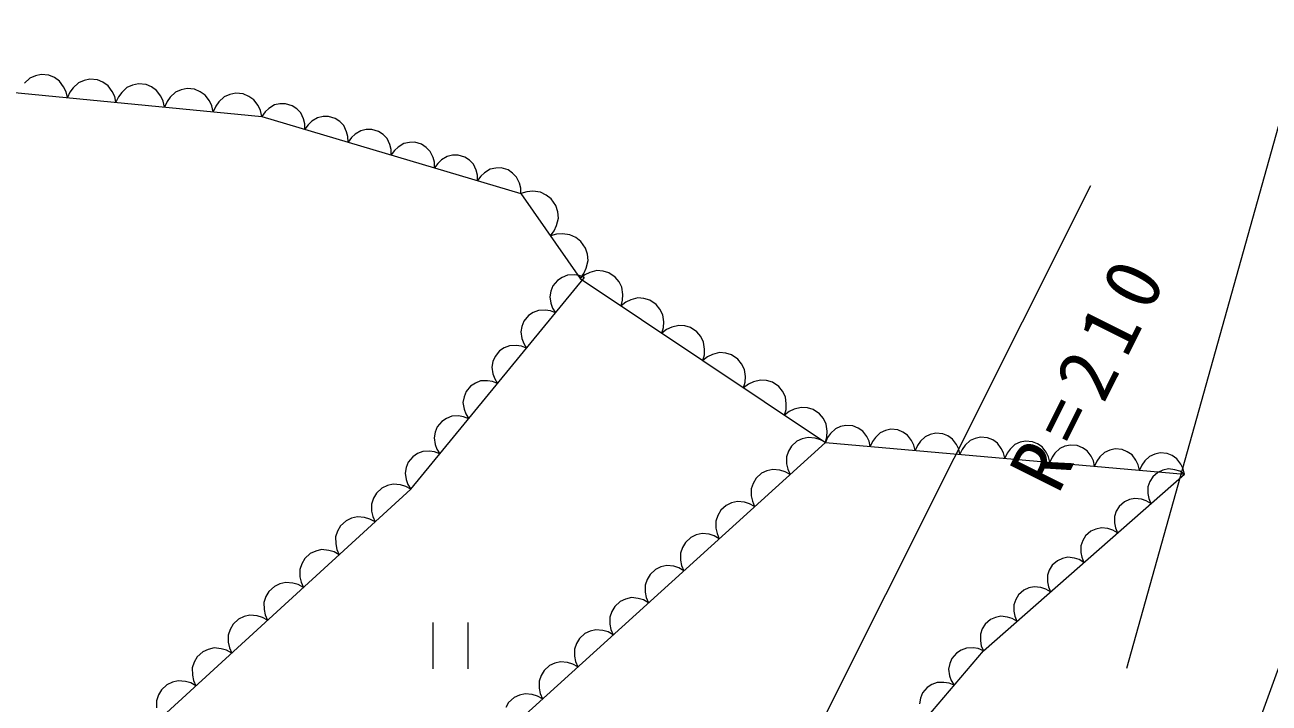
# Model space of a CAD drawing. Units: millimetres, scale not verified. Extents: x -19874 to 620126, y -204109 to 155891.
# Drawn here: x 223562 to 263895, y 68703 to 90698 of the extents above; entities that cross this region are included whole.
import ezdxf

# ---------------------------------------------------------------- set-up
doc = ezdxf.new("R2010")
doc.units = ezdxf.units.MM
doc.header["$LTSCALE"] = 1000
doc.layers.add('S-BGD', color=7, linetype='Continuous', lineweight=13)
doc.styles.add('ＭＳ ゴシック', font='')
doc.styles.get('ＭＳ ゴシック').set_extended_font_data('MS Gothic')

msp = doc.modelspace()

# ---------------------------------------------------------------- linework, layer by layer
at = {"layer": 'S-BGD'}
for p, q in [((265959, 93743), (259276, 69825)), ((218638, 88948), (231242, 87730)), ((223721, 88969), (223551, 88811)), ((223903, 89047), (223721, 88969)), ((224094, 89088), (223903, 89047)), ((224338, 89065), (224094, 89088)), ((224518, 88988), (224338, 89065)), ((224682, 88876), (224518, 88988)), ((224819, 88688), (224682, 88876)), ((225296, 88817), (225126, 88659)), ((225479, 88895), (225296, 88817)), ((225670, 88936), (225479, 88895)), ((225914, 88912), (225670, 88936)), ((226093, 88835), (225914, 88912)), ((226257, 88724), (226093, 88835)), ((227054, 88743), (226872, 88665)), ((227245, 88784), (227054, 88743)), ((227489, 88760), (227245, 88784)), ((227669, 88683), (227489, 88760)), ((224898, 88525), (224819, 88688)), ((224940, 88339), (224898, 88525)), ((225021, 88514), (224940, 88339)), ((225126, 88659), (225021, 88514)), ((226394, 88536), (226257, 88724)), ((226474, 88373), (226394, 88536)), ((226515, 88186), (226474, 88373)), ((226596, 88361), (226515, 88186)), ((226701, 88506), (226596, 88361)), ((226872, 88665), (226701, 88506)), ((227833, 88572), (227669, 88683)), ((227970, 88384), (227833, 88572)), ((228049, 88221), (227970, 88384)), ((228277, 88354), (228171, 88209)), ((228447, 88513), (228277, 88354)), ((228630, 88590), (228447, 88513)), ((228820, 88631), (228630, 88590)), ((229065, 88608), (228820, 88631)), ((229244, 88531), (229065, 88608)), ((229408, 88420), (229244, 88531)), ((229545, 88231), (229408, 88420)), ((230023, 88360), (229852, 88202)), ((230205, 88438), (230023, 88360)), ((230396, 88479), (230205, 88438)), ((230640, 88456), (230396, 88479)), ((230820, 88379), (230640, 88456)), ((230984, 88267), (230820, 88379)), ((228091, 88034), (228049, 88221)), ((228171, 88209), (228091, 88034)), ((229625, 88069), (229545, 88231)), ((229666, 87882), (229625, 88069)), ((229747, 88057), (229666, 87882)), ((229852, 88202), (229747, 88057)), ((231121, 88079), (230984, 88267)), ((231200, 87917), (231121, 88079)), ((231467, 87986), (231346, 87874)), ((231649, 88100), (231467, 87986)), ((231828, 88138), (231649, 88100)), ((232008, 88141), (231828, 88138)), ((232225, 88077), (232008, 88141)), ((232374, 87975), (232225, 88077)), ((232503, 87846), (232374, 87975)), ((231242, 87730), (231200, 87917)), ((231346, 87874), (231242, 87730)), ((231242, 87730), (239639, 85230)), ((232593, 87651), (232503, 87846)), ((232637, 87490), (232593, 87651)), ((232866, 87570), (232745, 87457)), ((233049, 87683), (232866, 87570)), ((233228, 87721), (233049, 87683)), ((233408, 87725), (233228, 87721)), ((233625, 87660), (233408, 87725)), ((233773, 87559), (233625, 87660)), ((233902, 87429), (233773, 87559)), ((232641, 87313), (232637, 87490)), ((232745, 87457), (232641, 87313)), ((233993, 87234), (233902, 87429)), ((234036, 87073), (233993, 87234)), ((234266, 87153), (234145, 87041)), ((234448, 87266), (234266, 87153)), ((234627, 87305), (234448, 87266)), ((234807, 87308), (234627, 87305)), ((235024, 87244), (234807, 87308)), ((235173, 87142), (235024, 87244)), ((235302, 87012), (235173, 87142)), ((234041, 86896), (234036, 87073)), ((234145, 87041), (234041, 86896)), ((235392, 86818), (235302, 87012)), ((235436, 86656), (235392, 86818)), ((235665, 86736), (235544, 86624)), ((235848, 86850), (235665, 86736)), ((236027, 86888), (235848, 86850)), ((236207, 86891), (236027, 86888)), ((236424, 86827), (236207, 86891)), ((236572, 86725), (236424, 86827)), ((236701, 86596), (236572, 86725)), ((235440, 86480), (235436, 86656)), ((235544, 86624), (235440, 86480)), ((236792, 86401), (236701, 86596)), ((236835, 86240), (236792, 86401)), ((237065, 86320), (236944, 86207)), ((237247, 86433), (237065, 86320)), ((237426, 86471), (237247, 86433)), ((237606, 86475), (237426, 86471)), ((237823, 86410), (237606, 86475)), ((237972, 86309), (237823, 86410)), ((236840, 86063), (236835, 86240)), ((236944, 86207), (236840, 86063)), ((238101, 86179), (237972, 86309)), ((238191, 85984), (238101, 86179)), ((238235, 85823), (238191, 85984)), ((238647, 86016), (238464, 85903)), ((238826, 86055), (238647, 86016)), ((239006, 86058), (238826, 86055)), ((239223, 85994), (239006, 86058)), ((239371, 85892), (239223, 85994)), ((238239, 85646), (238235, 85823)), ((238343, 85791), (238239, 85646)), ((238464, 85903), (238343, 85791)), ((239500, 85762), (239371, 85892)), ((239591, 85568), (239500, 85762)), ((239634, 85406), (239591, 85568)), ((238953, 47257), (258117, 85485)), ((239639, 85230), (239634, 85406)), ((239836, 85285), (239639, 85230)), ((239639, 85230), (241562, 82473)), ((240025, 85300), (239836, 85285)), ((240271, 85271), (240025, 85300)), ((240459, 85177), (240271, 85271)), ((240624, 85051), (240459, 85177)), ((240773, 84838), (240624, 85051)), ((240834, 84640), (240773, 84838)), ((240799, 84190), (240857, 84430)), ((240857, 84430), (240834, 84640)), ((240600, 83852), (240723, 84014)), ((240797, 83907), (240600, 83852)), ((240723, 84014), (240799, 84190)), ((240987, 83922), (240797, 83907)), ((241232, 83893), (240987, 83922)), ((241421, 83799), (241232, 83893)), ((241585, 83673), (241421, 83799)), ((241734, 83460), (241585, 83673)), ((241796, 83262), (241734, 83460)), ((241819, 83052), (241796, 83262)), ((241684, 82636), (241761, 82812)), ((241761, 82812), (241819, 83052)), ((242106, 82728), (241879, 82669)), ((242305, 82710), (242106, 82728)), ((242494, 82655), (242305, 82710)), ((236074, 75640), (241700, 82501)), ((240824, 82411), (240679, 82234)), ((240977, 82510), (240824, 82411)), ((241149, 82580), (240977, 82510)), ((241366, 82588), (241149, 82580)), ((241534, 82565), (241366, 82588)), ((241700, 82501), (241534, 82565)), ((241562, 82473), (241684, 82636)), ((241717, 82590), (241562, 82473)), ((241562, 82473), (249510, 77153)), ((241879, 82669), (241717, 82590)), ((242699, 82518), (242494, 82655)), ((242822, 82364), (242699, 82518)), ((242914, 82187), (242822, 82364)), ((240611, 82065), (240577, 81882)), ((240577, 81882), (240611, 81668)), ((240679, 82234), (240611, 82065)), ((242946, 81955), (242914, 82187)), ((242939, 81772), (242946, 81955)), ((240611, 81668), (240669, 81511)), ((240669, 81511), (240763, 81357)), ((242887, 81587), (242939, 81772)), ((243042, 81704), (242887, 81587)), ((243204, 81782), (243042, 81704)), ((243431, 81841), (243204, 81782)), ((243630, 81823), (243431, 81841)), ((243819, 81769), (243630, 81823)), ((244024, 81631), (243819, 81769)), ((244146, 81477), (244024, 81631)), ((244239, 81300), (244146, 81477)), ((239741, 81091), (239673, 80921)), ((239886, 81268), (239741, 81091)), ((240039, 81367), (239886, 81268)), ((240211, 81437), (240039, 81367)), ((240428, 81445), (240211, 81437)), ((240596, 81422), (240428, 81445)), ((240763, 81357), (240596, 81422)), ((244271, 81068), (244239, 81300)), ((244264, 80886), (244271, 81068)), ((268290, 81130), (263505, 67946)), ((239673, 80921), (239639, 80739)), ((239639, 80739), (239673, 80524)), ((244211, 80700), (244264, 80886)), ((244366, 80817), (244211, 80700)), ((244529, 80895), (244366, 80817)), ((244756, 80954), (244529, 80895)), ((244955, 80936), (244756, 80954)), ((245143, 80882), (244955, 80936)), ((245349, 80744), (245143, 80882)), ((245471, 80590), (245349, 80744)), ((239273, 80293), (239101, 80224)), ((239490, 80301), (239273, 80293)), ((239658, 80279), (239490, 80301)), ((239825, 80214), (239658, 80279)), ((239673, 80524), (239731, 80367)), ((239731, 80367), (239825, 80214)), ((245564, 80413), (245471, 80590)), ((245595, 80181), (245564, 80413)), ((238803, 79947), (238736, 79778)), ((238948, 80124), (238803, 79947)), ((239101, 80224), (238948, 80124)), ((245536, 79813), (245588, 79999)), ((245691, 79930), (245536, 79813)), ((245588, 79999), (245595, 80181)), ((245854, 80008), (245691, 79930)), ((246080, 80068), (245854, 80008)), ((246279, 80050), (246080, 80068)), ((246468, 79995), (246279, 80050)), ((246673, 79858), (246468, 79995)), ((246796, 79704), (246673, 79858)), ((238736, 79778), (238701, 79596)), ((238701, 79596), (238735, 79381)), ((246888, 79527), (246796, 79704)), ((246920, 79295), (246888, 79527)), ((238164, 79080), (238011, 78981)), ((238335, 79150), (238164, 79080)), ((238553, 79158), (238335, 79150)), ((238720, 79135), (238553, 79158)), ((238887, 79070), (238720, 79135)), ((238735, 79381), (238793, 79224)), ((238793, 79224), (238887, 79070)), ((246861, 78927), (246913, 79112)), ((246913, 79112), (246920, 79295)), ((247178, 79122), (247016, 79044)), ((247405, 79181), (247178, 79122)), ((247604, 79163), (247405, 79181)), ((247793, 79108), (247604, 79163)), ((247998, 78971), (247793, 79108)), ((237865, 78804), (237798, 78634)), ((238011, 78981), (237865, 78804)), ((247016, 79044), (246861, 78927)), ((248121, 78817), (247998, 78971)), ((248213, 78640), (248121, 78817)), ((237798, 78634), (237763, 78452)), ((237763, 78452), (237798, 78237)), ((248245, 78408), (248213, 78640)), ((248238, 78226), (248245, 78408)), ((248730, 78294), (248503, 78235)), ((248929, 78276), (248730, 78294)), ((249118, 78222), (248929, 78276)), ((237226, 77937), (237073, 77837)), ((237398, 78006), (237226, 77937)), ((237615, 78014), (237398, 78006)), ((237783, 77992), (237615, 78014)), ((237949, 77927), (237783, 77992)), ((237798, 78237), (237855, 78080)), ((237855, 78080), (237949, 77927)), ((248185, 78040), (248238, 78226)), ((248340, 78157), (248185, 78040)), ((248503, 78235), (248340, 78157)), ((249323, 78084), (249118, 78222)), ((249445, 77930), (249323, 78084)), ((249538, 77753), (249445, 77930)), ((236860, 77491), (236825, 77309)), ((236927, 77660), (236860, 77491)), ((237073, 77837), (236927, 77660)), ((249569, 77521), (249538, 77753)), ((249563, 77339), (249569, 77521)), ((249679, 77450), (249583, 77315)), ((249835, 77597), (249679, 77450)), ((250003, 77671), (249835, 77597)), ((250178, 77710), (250003, 77671)), ((250404, 77691), (250178, 77710)), ((250570, 77621), (250404, 77691)), ((250722, 77520), (250570, 77621)), ((250850, 77347), (250722, 77520)), ((251290, 77470), (251134, 77322)), ((251457, 77543), (251290, 77470)), ((251633, 77583), (251457, 77543)), ((251859, 77563), (251633, 77583)), ((252025, 77494), (251859, 77563)), ((252177, 77392), (252025, 77494)), ((253088, 77455), (252912, 77416)), ((253313, 77436), (253088, 77455)), ((232320, 61565), (249510, 77153)), ((236825, 77309), (236860, 77094)), ((236860, 77094), (236917, 76937)), ((248590, 77195), (248412, 77034)), ((248763, 77275), (248590, 77195)), ((248952, 77320), (248763, 77275)), ((249178, 77295), (248952, 77320)), ((249348, 77246), (249178, 77295)), ((249510, 77153), (249348, 77246)), ((249510, 77153), (249563, 77339)), ((249583, 77315), (249510, 77153)), ((249510, 77153), (261148, 76133)), ((250925, 77198), (250850, 77347)), ((250965, 77026), (250925, 77198)), ((251038, 77188), (250965, 77026)), ((251134, 77322), (251038, 77188)), ((252305, 77220), (252177, 77392)), ((252380, 77070), (252305, 77220)), ((252420, 76898), (252380, 77070)), ((252492, 77060), (252420, 76898)), ((252589, 77195), (252492, 77060)), ((252744, 77342), (252589, 77195)), ((252912, 77416), (252744, 77342)), ((253479, 77366), (253313, 77436)), ((253632, 77265), (253479, 77366)), ((253760, 77092), (253632, 77265)), ((253834, 76943), (253760, 77092)), ((254043, 77067), (253947, 76933)), ((254199, 77215), (254043, 77067)), ((254367, 77288), (254199, 77215)), ((254542, 77328), (254367, 77288)), ((254768, 77308), (254542, 77328)), ((254934, 77239), (254768, 77308)), ((255086, 77137), (254934, 77239)), ((255214, 76965), (255086, 77137)), ((255654, 77088), (255498, 76940)), ((255821, 77161), (255654, 77088)), ((255997, 77200), (255821, 77161)), ((256223, 77181), (255997, 77200)), ((256389, 77111), (256223, 77181)), ((256541, 77010), (256389, 77111)), ((257452, 77073), (257276, 77033)), ((257677, 77053), (257452, 77073)), ((257843, 76984), (257677, 77053)), ((236135, 76694), (235990, 76517)), ((236288, 76793), (236135, 76694)), ((236460, 76863), (236288, 76793)), ((236677, 76871), (236460, 76863)), ((236845, 76848), (236677, 76871)), ((237011, 76783), (236845, 76848)), ((236917, 76937), (237011, 76783)), ((248316, 76869), (248253, 76686)), ((248253, 76686), (248255, 76459)), ((248412, 77034), (248316, 76869)), ((253874, 76771), (253834, 76943)), ((253947, 76933), (253874, 76771)), ((255289, 76815), (255214, 76965)), ((255329, 76643), (255289, 76815)), ((255402, 76805), (255329, 76643)), ((255498, 76940), (255402, 76805)), ((256669, 76837), (256541, 77010)), ((256744, 76688), (256669, 76837)), ((256784, 76516), (256744, 76688)), ((256857, 76678), (256784, 76516)), ((256953, 76812), (256857, 76678)), ((257108, 76960), (256953, 76812)), ((257276, 77033), (257108, 76960)), ((257996, 76882), (257843, 76984)), ((258124, 76710), (257996, 76882)), ((258198, 76560), (258124, 76710)), ((258407, 76685), (258311, 76550)), ((258563, 76833), (258407, 76685)), ((258731, 76906), (258563, 76833)), ((258907, 76945), (258731, 76906)), ((259132, 76926), (258907, 76945)), ((259298, 76856), (259132, 76926)), ((259451, 76755), (259298, 76856)), ((259578, 76582), (259451, 76755)), ((260018, 76705), (259862, 76557)), ((260186, 76778), (260018, 76705)), ((260361, 76818), (260186, 76778)), ((260587, 76798), (260361, 76818)), ((260753, 76729), (260587, 76798)), ((260905, 76627), (260753, 76729)), ((235922, 76347), (235888, 76165)), ((235990, 76517), (235922, 76347)), ((247617, 76235), (247444, 76156)), ((247806, 76281), (247617, 76235)), ((248032, 76256), (247806, 76281)), ((248202, 76207), (248032, 76256)), ((248255, 76459), (248291, 76287)), ((248291, 76287), (248364, 76114)), ((258238, 76388), (258198, 76560)), ((258311, 76550), (258238, 76388)), ((259653, 76433), (259578, 76582)), ((259693, 76261), (259653, 76433)), ((259766, 76423), (259693, 76261)), ((259862, 76557), (259766, 76423)), ((260451, 76257), (260288, 76186)), ((260628, 76297), (260451, 76257)), ((260839, 76271), (260628, 76297)), ((260997, 76222), (260839, 76271)), ((261033, 76455), (260905, 76627)), ((261108, 76305), (261033, 76455)), ((261148, 76133), (261108, 76305)), ((235888, 76165), (235922, 75950)), ((235922, 75950), (235980, 75793)), ((247170, 75830), (247106, 75647)), ((247266, 75995), (247170, 75830)), ((247444, 76156), (247266, 75995)), ((248364, 76114), (248202, 76207)), ((254632, 70402), (261148, 76133)), ((260028, 75885), (259966, 75715)), ((260120, 76038), (260028, 75885)), ((260288, 76186), (260120, 76038)), ((261148, 76133), (260997, 76222)), ((224460, 65011), (236074, 75640)), ((234957, 75514), (234860, 75345)), ((235137, 75678), (234957, 75514)), ((235313, 75760), (235137, 75678)), ((235504, 75807), (235313, 75760)), ((235734, 75783), (235504, 75807)), ((235908, 75733), (235734, 75783)), ((236074, 75640), (235908, 75733)), ((235980, 75793), (236074, 75640)), ((247106, 75647), (247109, 75420)), ((259966, 75715), (259965, 75502)), ((259965, 75502), (259995, 75341)), ((234860, 75345), (234796, 75159)), ((234796, 75159), (234800, 74927)), ((246297, 75117), (246120, 74956)), ((246471, 75196), (246297, 75117)), ((246660, 75242), (246471, 75196)), ((246886, 75217), (246660, 75242)), ((247056, 75168), (246886, 75217)), ((247218, 75075), (247056, 75168)), ((247109, 75420), (247144, 75248)), ((247144, 75248), (247218, 75075)), ((259034, 75083), (258942, 74930)), ((259202, 75231), (259034, 75083)), ((259365, 75302), (259202, 75231)), ((259542, 75342), (259365, 75302)), ((259753, 75316), (259542, 75342)), ((259911, 75267), (259753, 75316)), ((260062, 75178), (259911, 75267)), ((259995, 75341), (260062, 75178)), ((233975, 74615), (233795, 74451)), ((234151, 74697), (233975, 74615)), ((234343, 74744), (234151, 74697)), ((234573, 74720), (234343, 74744)), ((234746, 74670), (234573, 74720)), ((234912, 74577), (234746, 74670)), ((234800, 74927), (234836, 74753)), ((234836, 74753), (234912, 74577)), ((246024, 74791), (245960, 74608)), ((246120, 74956), (246024, 74791)), ((258880, 74759), (258879, 74547)), ((258942, 74930), (258880, 74759)), ((233699, 74282), (233635, 74096)), ((233795, 74451), (233699, 74282)), ((245960, 74608), (245963, 74380)), ((245963, 74380), (245998, 74209)), ((258116, 74276), (257948, 74127)), ((258279, 74347), (258116, 74276)), ((258456, 74387), (258279, 74347)), ((258667, 74361), (258456, 74387)), ((258825, 74312), (258667, 74361)), ((258976, 74223), (258825, 74312)), ((258879, 74547), (258910, 74386)), ((258910, 74386), (258976, 74223)), ((233635, 74096), (233638, 73864)), ((233638, 73864), (233675, 73690)), ((244974, 73917), (244878, 73752)), ((245151, 74078), (244974, 73917)), ((245325, 74157), (245151, 74078)), ((245513, 74202), (245325, 74157)), ((245740, 74178), (245513, 74202)), ((245910, 74128), (245740, 74178)), ((246072, 74036), (245910, 74128)), ((245998, 74209), (246072, 74036)), ((257856, 73975), (257794, 73804)), ((257948, 74127), (257856, 73975)), ((232814, 73553), (232634, 73388)), ((232990, 73634), (232814, 73553)), ((233182, 73681), (232990, 73634)), ((233412, 73657), (233182, 73681)), ((233585, 73608), (233412, 73657)), ((233751, 73514), (233585, 73608)), ((233675, 73690), (233751, 73514)), ((244878, 73752), (244814, 73569)), ((244814, 73569), (244817, 73341)), ((257370, 73432), (257194, 73392)), ((257581, 73405), (257370, 73432)), ((257740, 73357), (257581, 73405)), ((257794, 73804), (257793, 73592)), ((257793, 73592), (257824, 73431)), ((257824, 73431), (257890, 73268)), ((232537, 73219), (232473, 73033)), ((232473, 73033), (232477, 72801)), ((232634, 73388), (232537, 73219)), ((244005, 73039), (243828, 72878)), ((244179, 73118), (244005, 73039)), ((244367, 73163), (244179, 73118)), ((244594, 73139), (244367, 73163)), ((244764, 73089), (244594, 73139)), ((244926, 72996), (244764, 73089)), ((244817, 73341), (244852, 73170)), ((244852, 73170), (244926, 72996)), ((256770, 73019), (256708, 72849)), ((256862, 73172), (256770, 73019)), ((257030, 73320), (256862, 73172)), ((257194, 73392), (257030, 73320)), ((257890, 73268), (257740, 73357)), ((232020, 72618), (231829, 72571)), ((232251, 72594), (232020, 72618)), ((232477, 72801), (232514, 72627)), ((232514, 72627), (232590, 72451)), ((243732, 72712), (243668, 72529)), ((243828, 72878), (243732, 72712)), ((256708, 72849), (256707, 72637)), ((256707, 72637), (256738, 72476)), ((231473, 72325), (231376, 72156)), ((231653, 72490), (231473, 72325)), ((231829, 72571), (231653, 72490)), ((232424, 72545), (232251, 72594)), ((232590, 72451), (232424, 72545)), ((243668, 72529), (243671, 72302)), ((243671, 72302), (243706, 72130)), ((255776, 72217), (255684, 72064)), ((255944, 72365), (255776, 72217)), ((256108, 72437), (255944, 72365)), ((256284, 72477), (256108, 72437)), ((256495, 72450), (256284, 72477)), ((256654, 72402), (256495, 72450)), ((256804, 72313), (256654, 72402)), ((256738, 72476), (256804, 72313)), ((231376, 72156), (231312, 71970)), ((231312, 71970), (231316, 71738)), ((242682, 71838), (242586, 71673)), ((242859, 71999), (242682, 71838)), ((243033, 72079), (242859, 71999)), ((243221, 72124), (243033, 72079)), ((243447, 72099), (243221, 72124)), ((243618, 72050), (243447, 72099)), ((243780, 71957), (243618, 72050)), ((243706, 72130), (243780, 71957)), ((255622, 71894), (255621, 71681)), ((255684, 72064), (255622, 71894)), ((230491, 71427), (230311, 71262)), ((230668, 71508), (230491, 71427)), ((230859, 71555), (230668, 71508)), ((231089, 71531), (230859, 71555)), ((231263, 71482), (231089, 71531)), ((231428, 71388), (231263, 71482)), ((231316, 71738), (231353, 71564)), ((231353, 71564), (231428, 71388)), ((242586, 71673), (242522, 71490)), ((242522, 71490), (242525, 71263)), ((254858, 71410), (254690, 71262)), ((255022, 71482), (254858, 71410)), ((255199, 71522), (255022, 71482)), ((255409, 71495), (255199, 71522)), ((255568, 71447), (255409, 71495)), ((255718, 71358), (255568, 71447)), ((255621, 71681), (255652, 71521)), ((255652, 71521), (255718, 71358)), ((230215, 71094), (230151, 70907)), ((230311, 71262), (230215, 71094)), ((236784, 71317), (236784, 69817)), ((237935, 69817), (237935, 71317)), ((241887, 71039), (241713, 70960)), ((242075, 71085), (241887, 71039)), ((242301, 71060), (242075, 71085)), ((242472, 71011), (242301, 71060)), ((242634, 70918), (242472, 71011)), ((242525, 71263), (242560, 71091)), ((242560, 71091), (242634, 70918)), ((254598, 71109), (254536, 70939)), ((254690, 71262), (254598, 71109)), ((230151, 70907), (230154, 70676)), ((230154, 70676), (230191, 70501)), ((241440, 70634), (241376, 70451)), ((241536, 70799), (241440, 70634)), ((241713, 70960), (241536, 70799)), ((254536, 70939), (254535, 70726)), ((254535, 70726), (254566, 70566)), ((229150, 70199), (229053, 70031)), ((229330, 70364), (229150, 70199)), ((229506, 70445), (229330, 70364)), ((229698, 70492), (229506, 70445)), ((229928, 70468), (229698, 70492)), ((230101, 70419), (229928, 70468)), ((230267, 70325), (230101, 70419)), ((230191, 70501), (230267, 70325)), ((241376, 70451), (241379, 70224)), ((241379, 70224), (241414, 70052)), ((243241, 56949), (254632, 70402)), ((253760, 70327), (253613, 70154)), ((253914, 70424), (253760, 70327)), ((254086, 70490), (253914, 70424)), ((254302, 70495), (254086, 70490)), ((254468, 70470), (254302, 70495)), ((254632, 70402), (254468, 70470)), ((254566, 70566), (254632, 70402)), ((229053, 70031), (228989, 69844)), ((228989, 69844), (228993, 69613)), ((240567, 69921), (240390, 69760)), ((240741, 70000), (240567, 69921)), ((240929, 70046), (240741, 70000)), ((241155, 70021), (240929, 70046)), ((241326, 69971), (241155, 70021)), ((241488, 69879), (241326, 69971)), ((241414, 70052), (241488, 69879)), ((253544, 69986), (253507, 69806)), ((253507, 69806), (253537, 69592)), ((253613, 70154), (253544, 69986)), ((228345, 69382), (228169, 69301)), ((228536, 69430), (228345, 69382)), ((228767, 69405), (228536, 69430)), ((228940, 69356), (228767, 69405)), ((228993, 69613), (229030, 69438)), ((229030, 69438), (229106, 69262)), ((240294, 69595), (240230, 69412)), ((240230, 69412), (240233, 69184)), ((240390, 69760), (240294, 69595)), ((253352, 69374), (253136, 69369)), ((253519, 69348), (253352, 69374)), ((253537, 69592), (253592, 69435)), ((253592, 69435), (253683, 69281)), ((227989, 69136), (227892, 68968)), ((228169, 69301), (227989, 69136)), ((229106, 69262), (228940, 69356)), ((239783, 69006), (239595, 68961)), ((240009, 68982), (239783, 69006)), ((240179, 68932), (240009, 68982)), ((240233, 69184), (240268, 69013)), ((240268, 69013), (240342, 68839)), ((252664, 69033), (252595, 68865)), ((252811, 69206), (252664, 69033)), ((252965, 69302), (252811, 69206)), ((253136, 69369), (252965, 69302)), ((253683, 69281), (253519, 69348)), ((227892, 68968), (227828, 68781)), ((227828, 68781), (227832, 68550)), ((239244, 68721), (239148, 68556)), ((239421, 68882), (239244, 68721)), ((239595, 68961), (239421, 68882)), ((240342, 68839), (240179, 68932)), ((252595, 68865), (252557, 68685))]:
    msp.add_line(p, q, dxfattribs=at)

# ---------------------------------------------------------------- texts
at = {"layer": 'S-BGD', "insert": (257081, 75425), "char_height": 1833, "attachment_point": 7, "rotation": 63.4, "style": 'ＭＳ ゴシック'}
msp.add_mtext('\\T1.32;R=210', dxfattribs=at)

doc.saveas('drawing.dxf')
